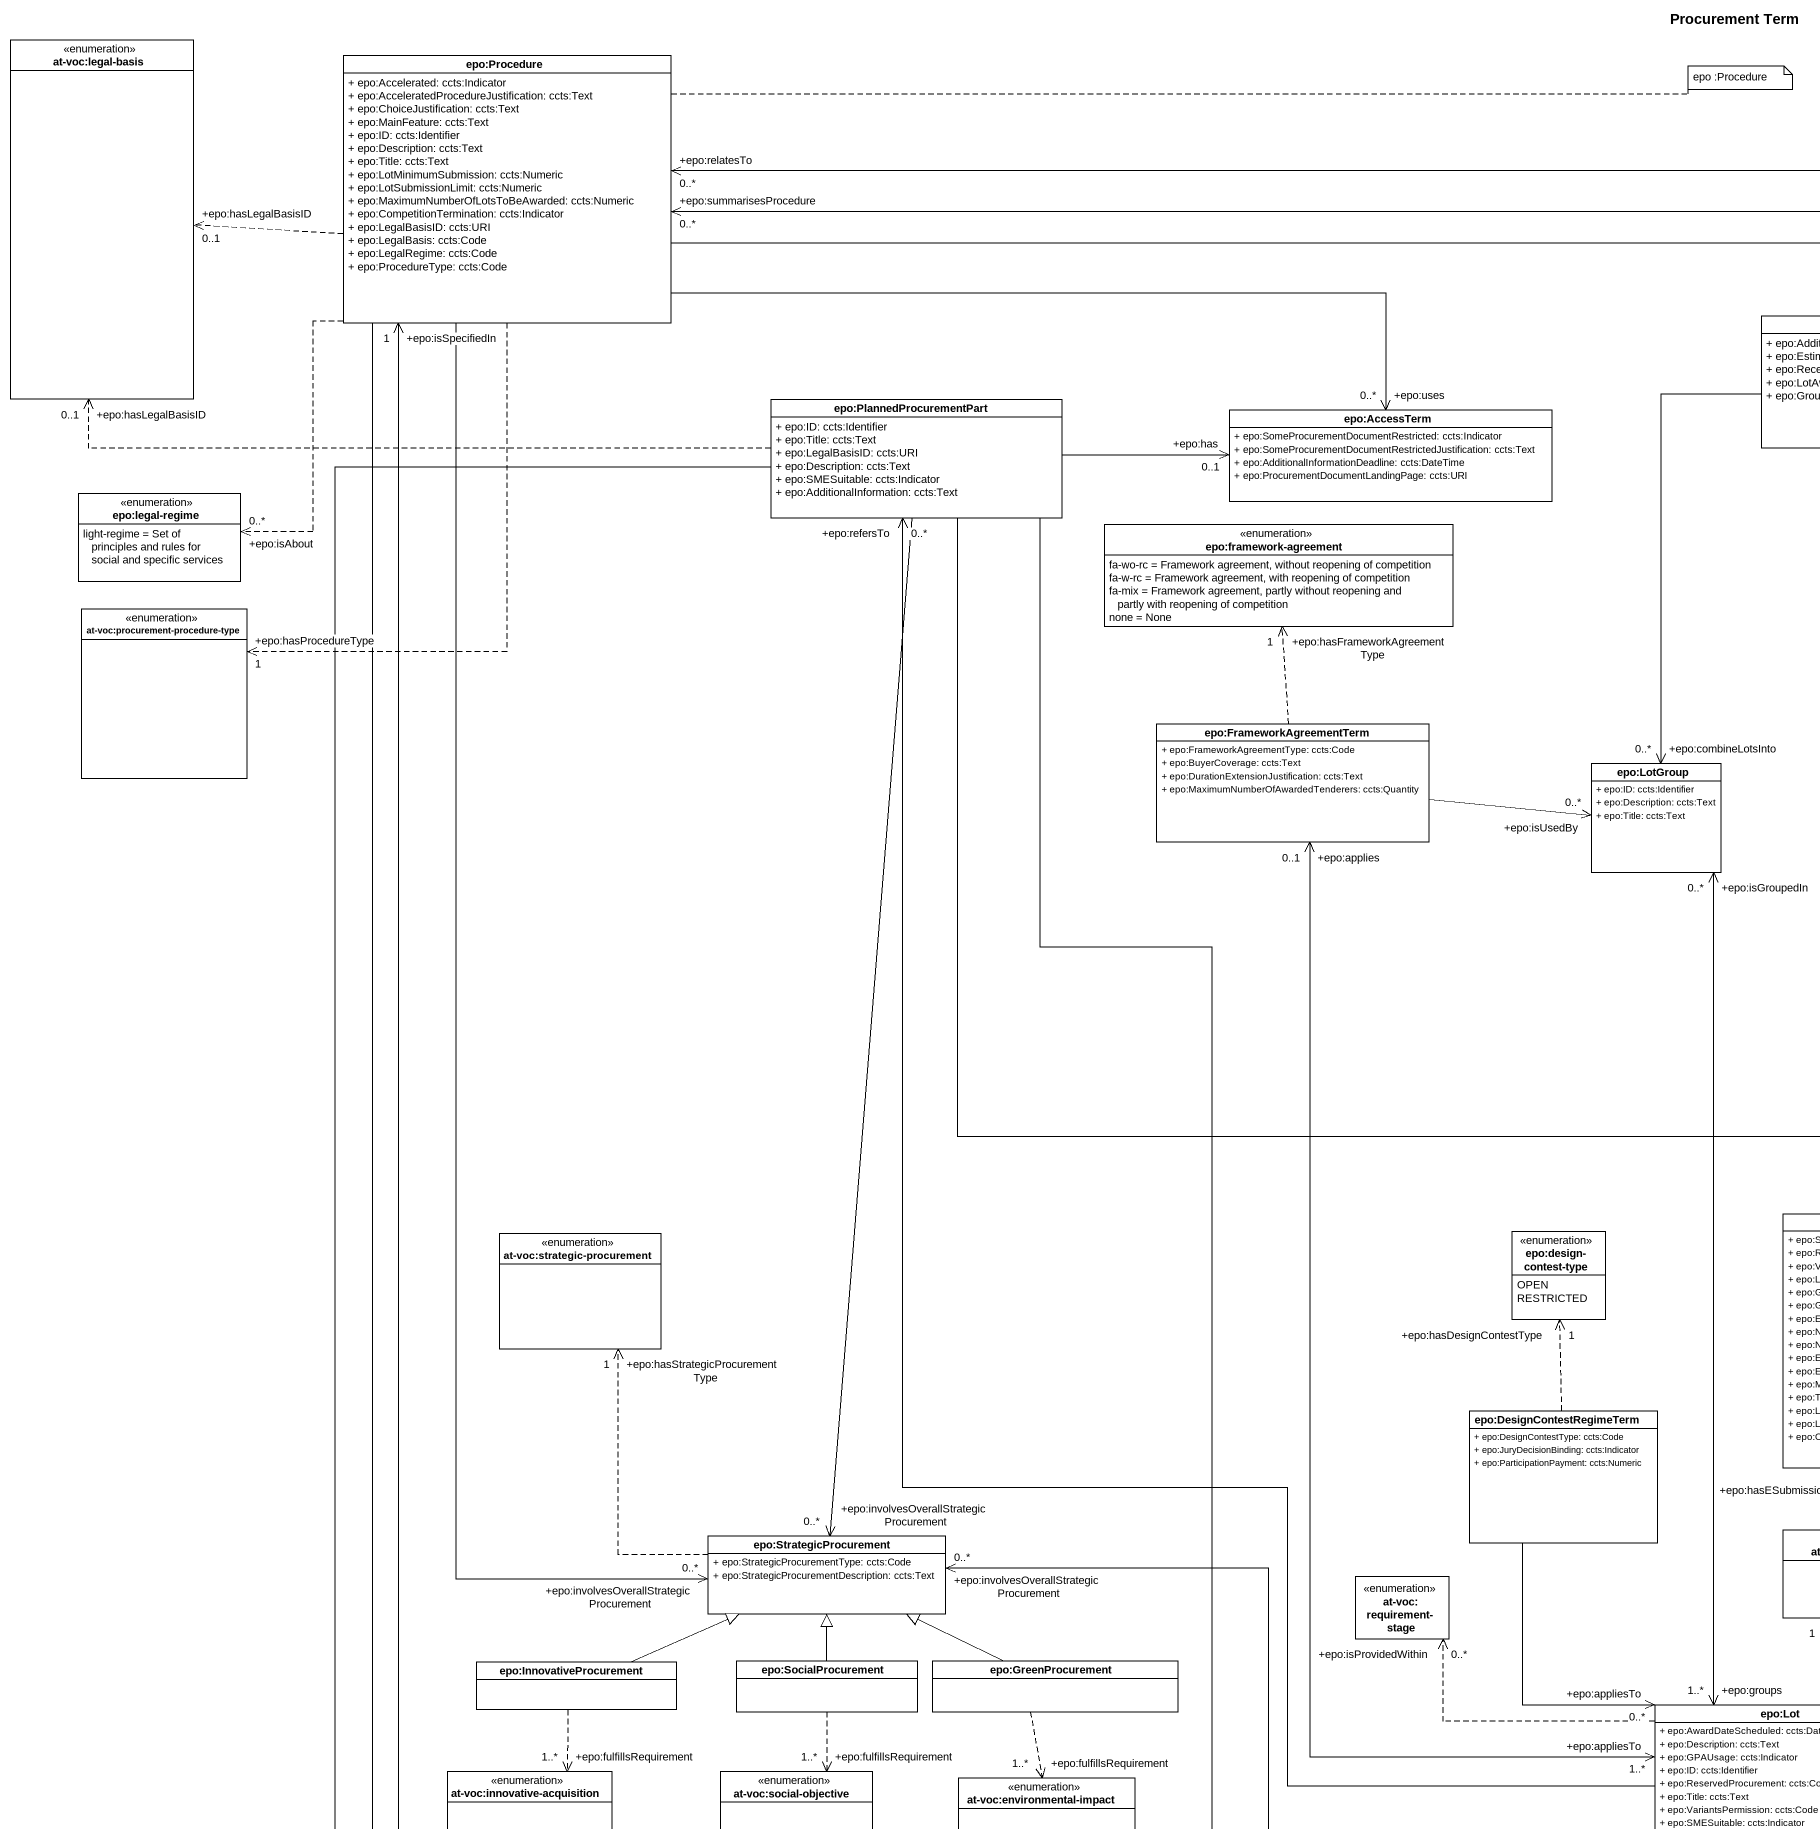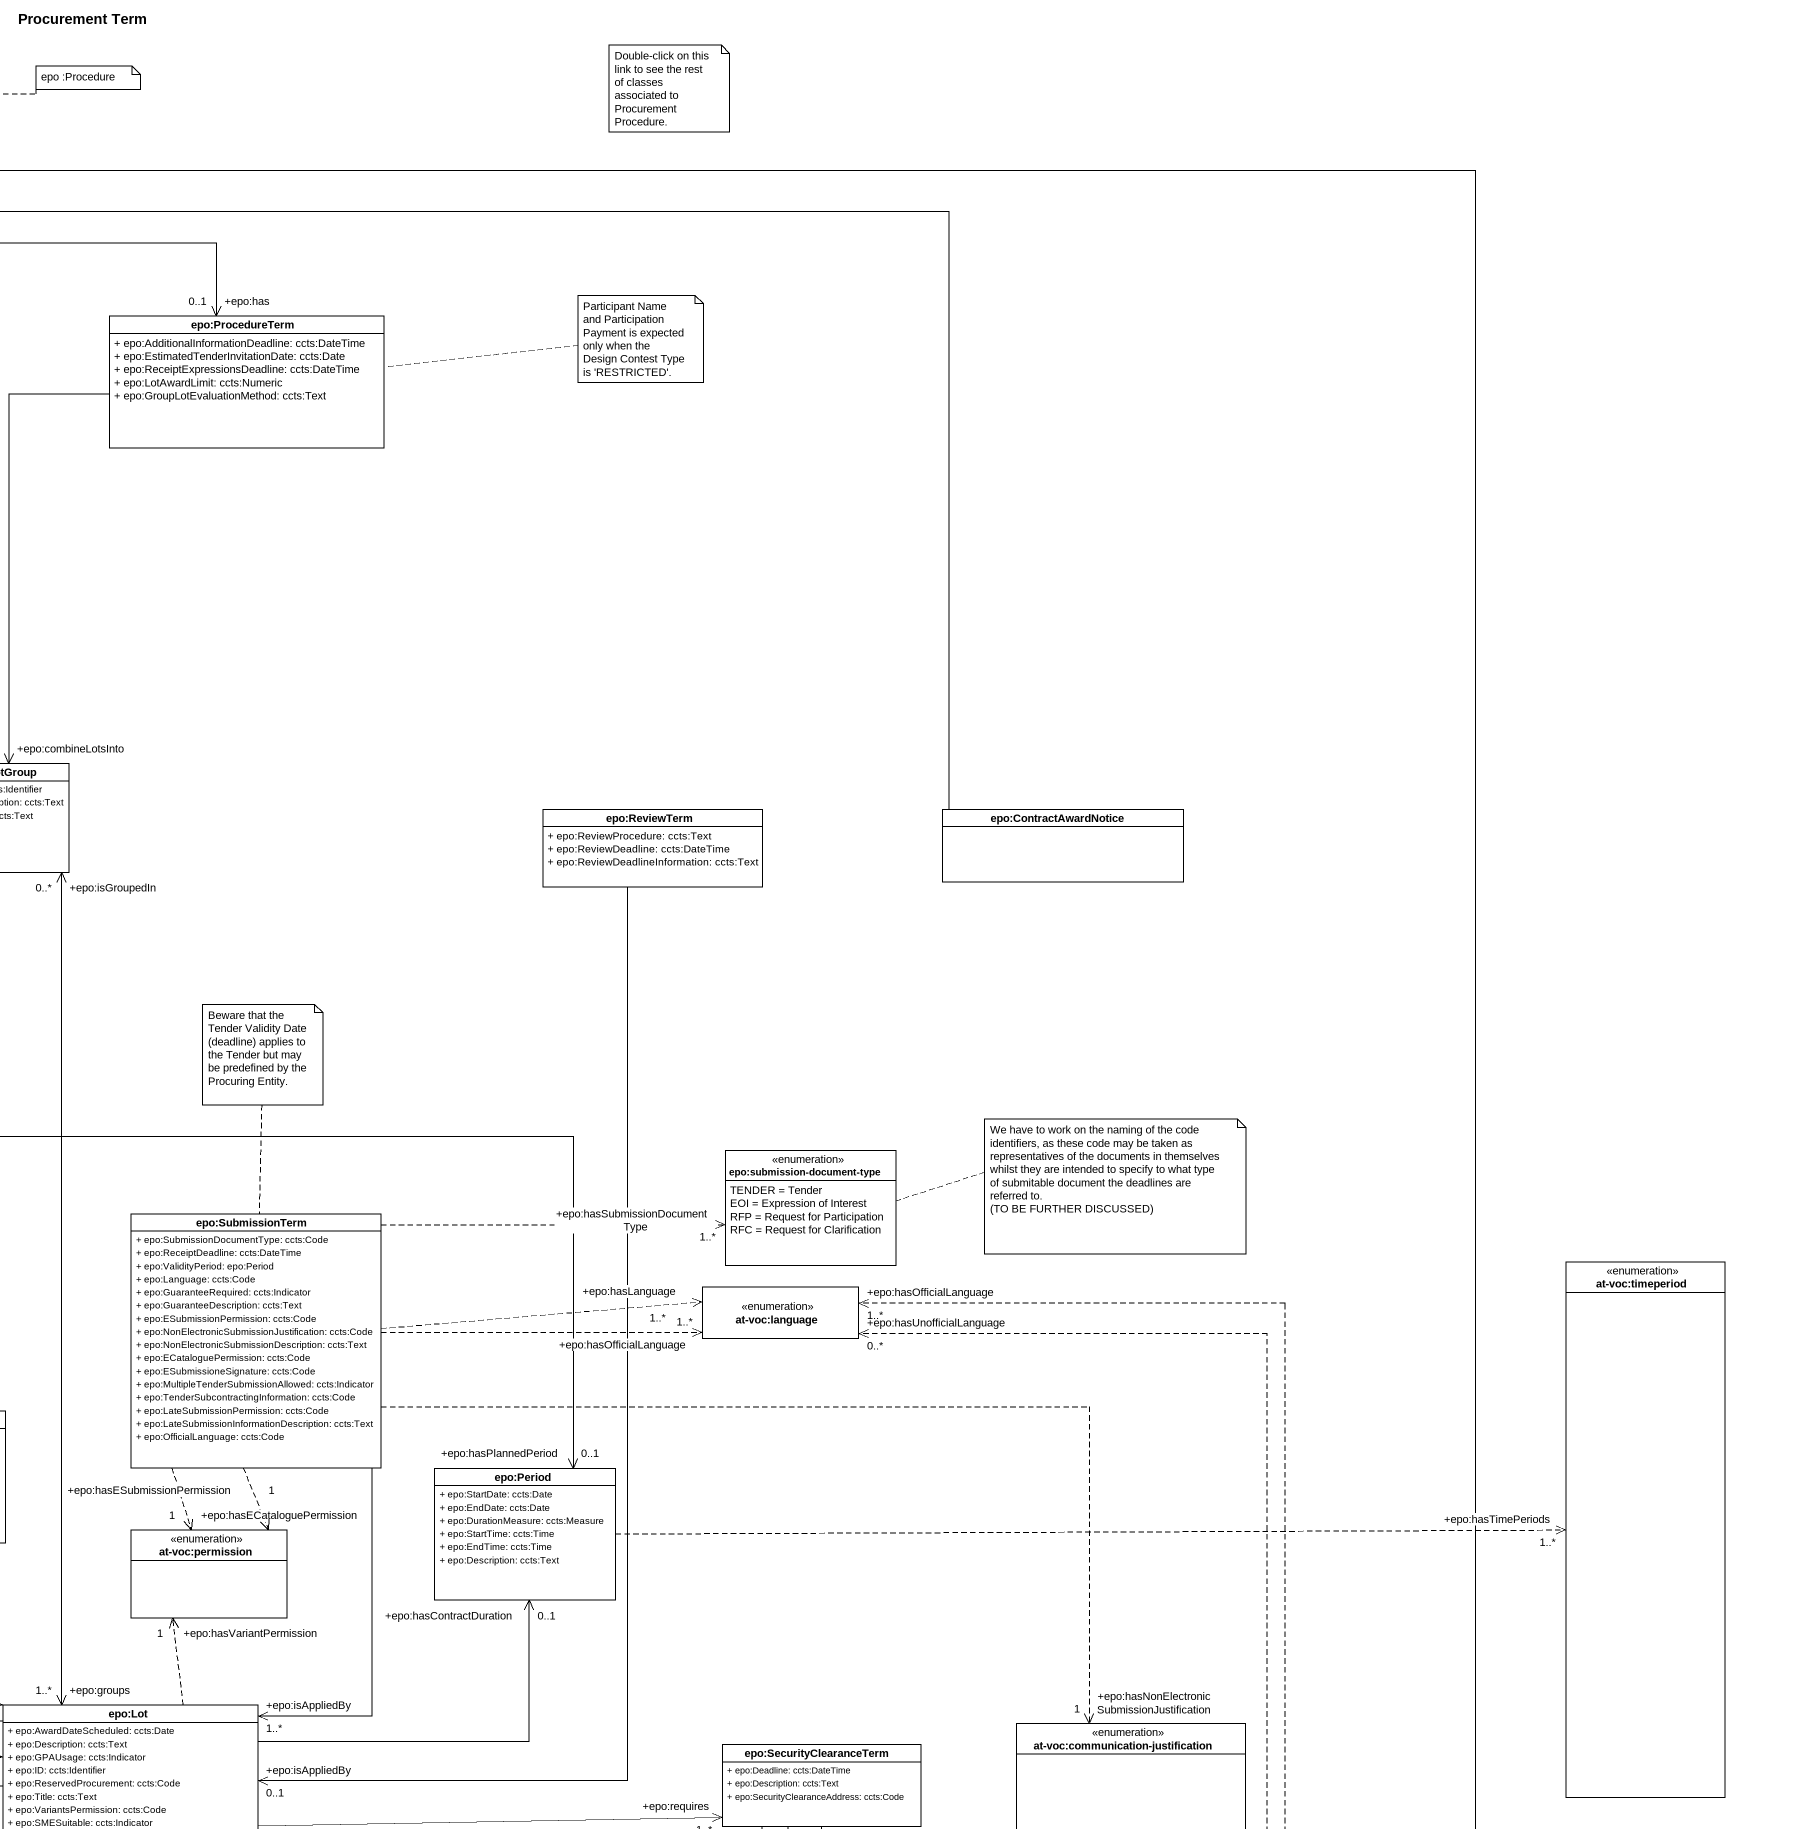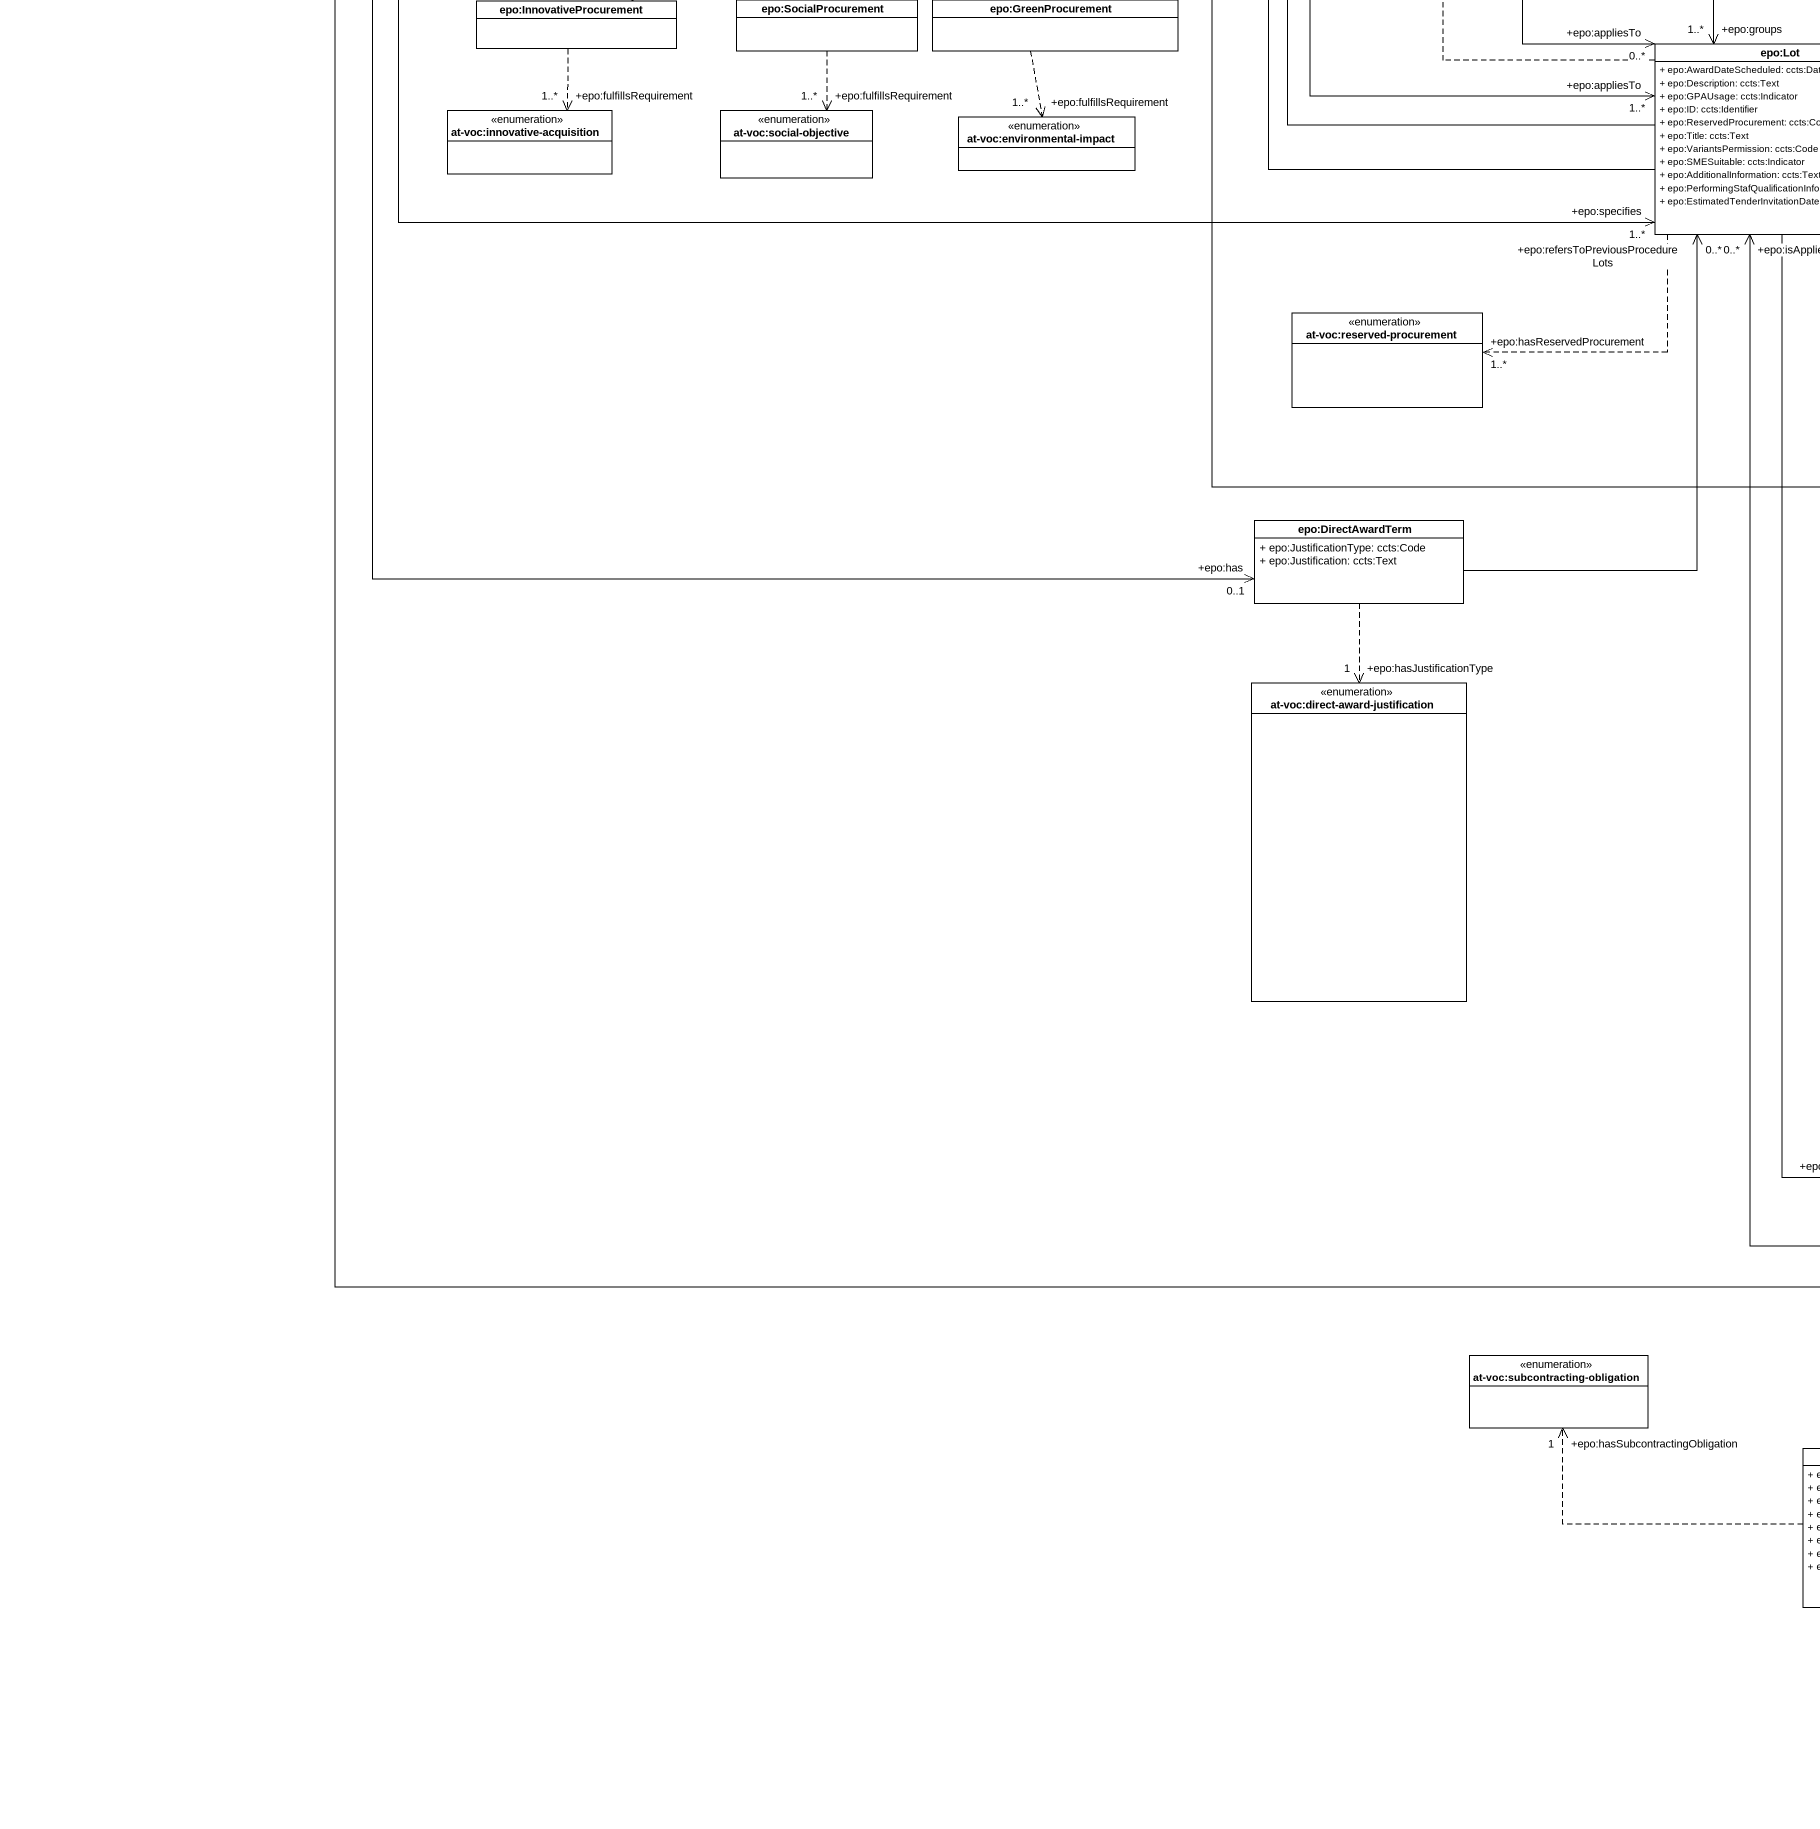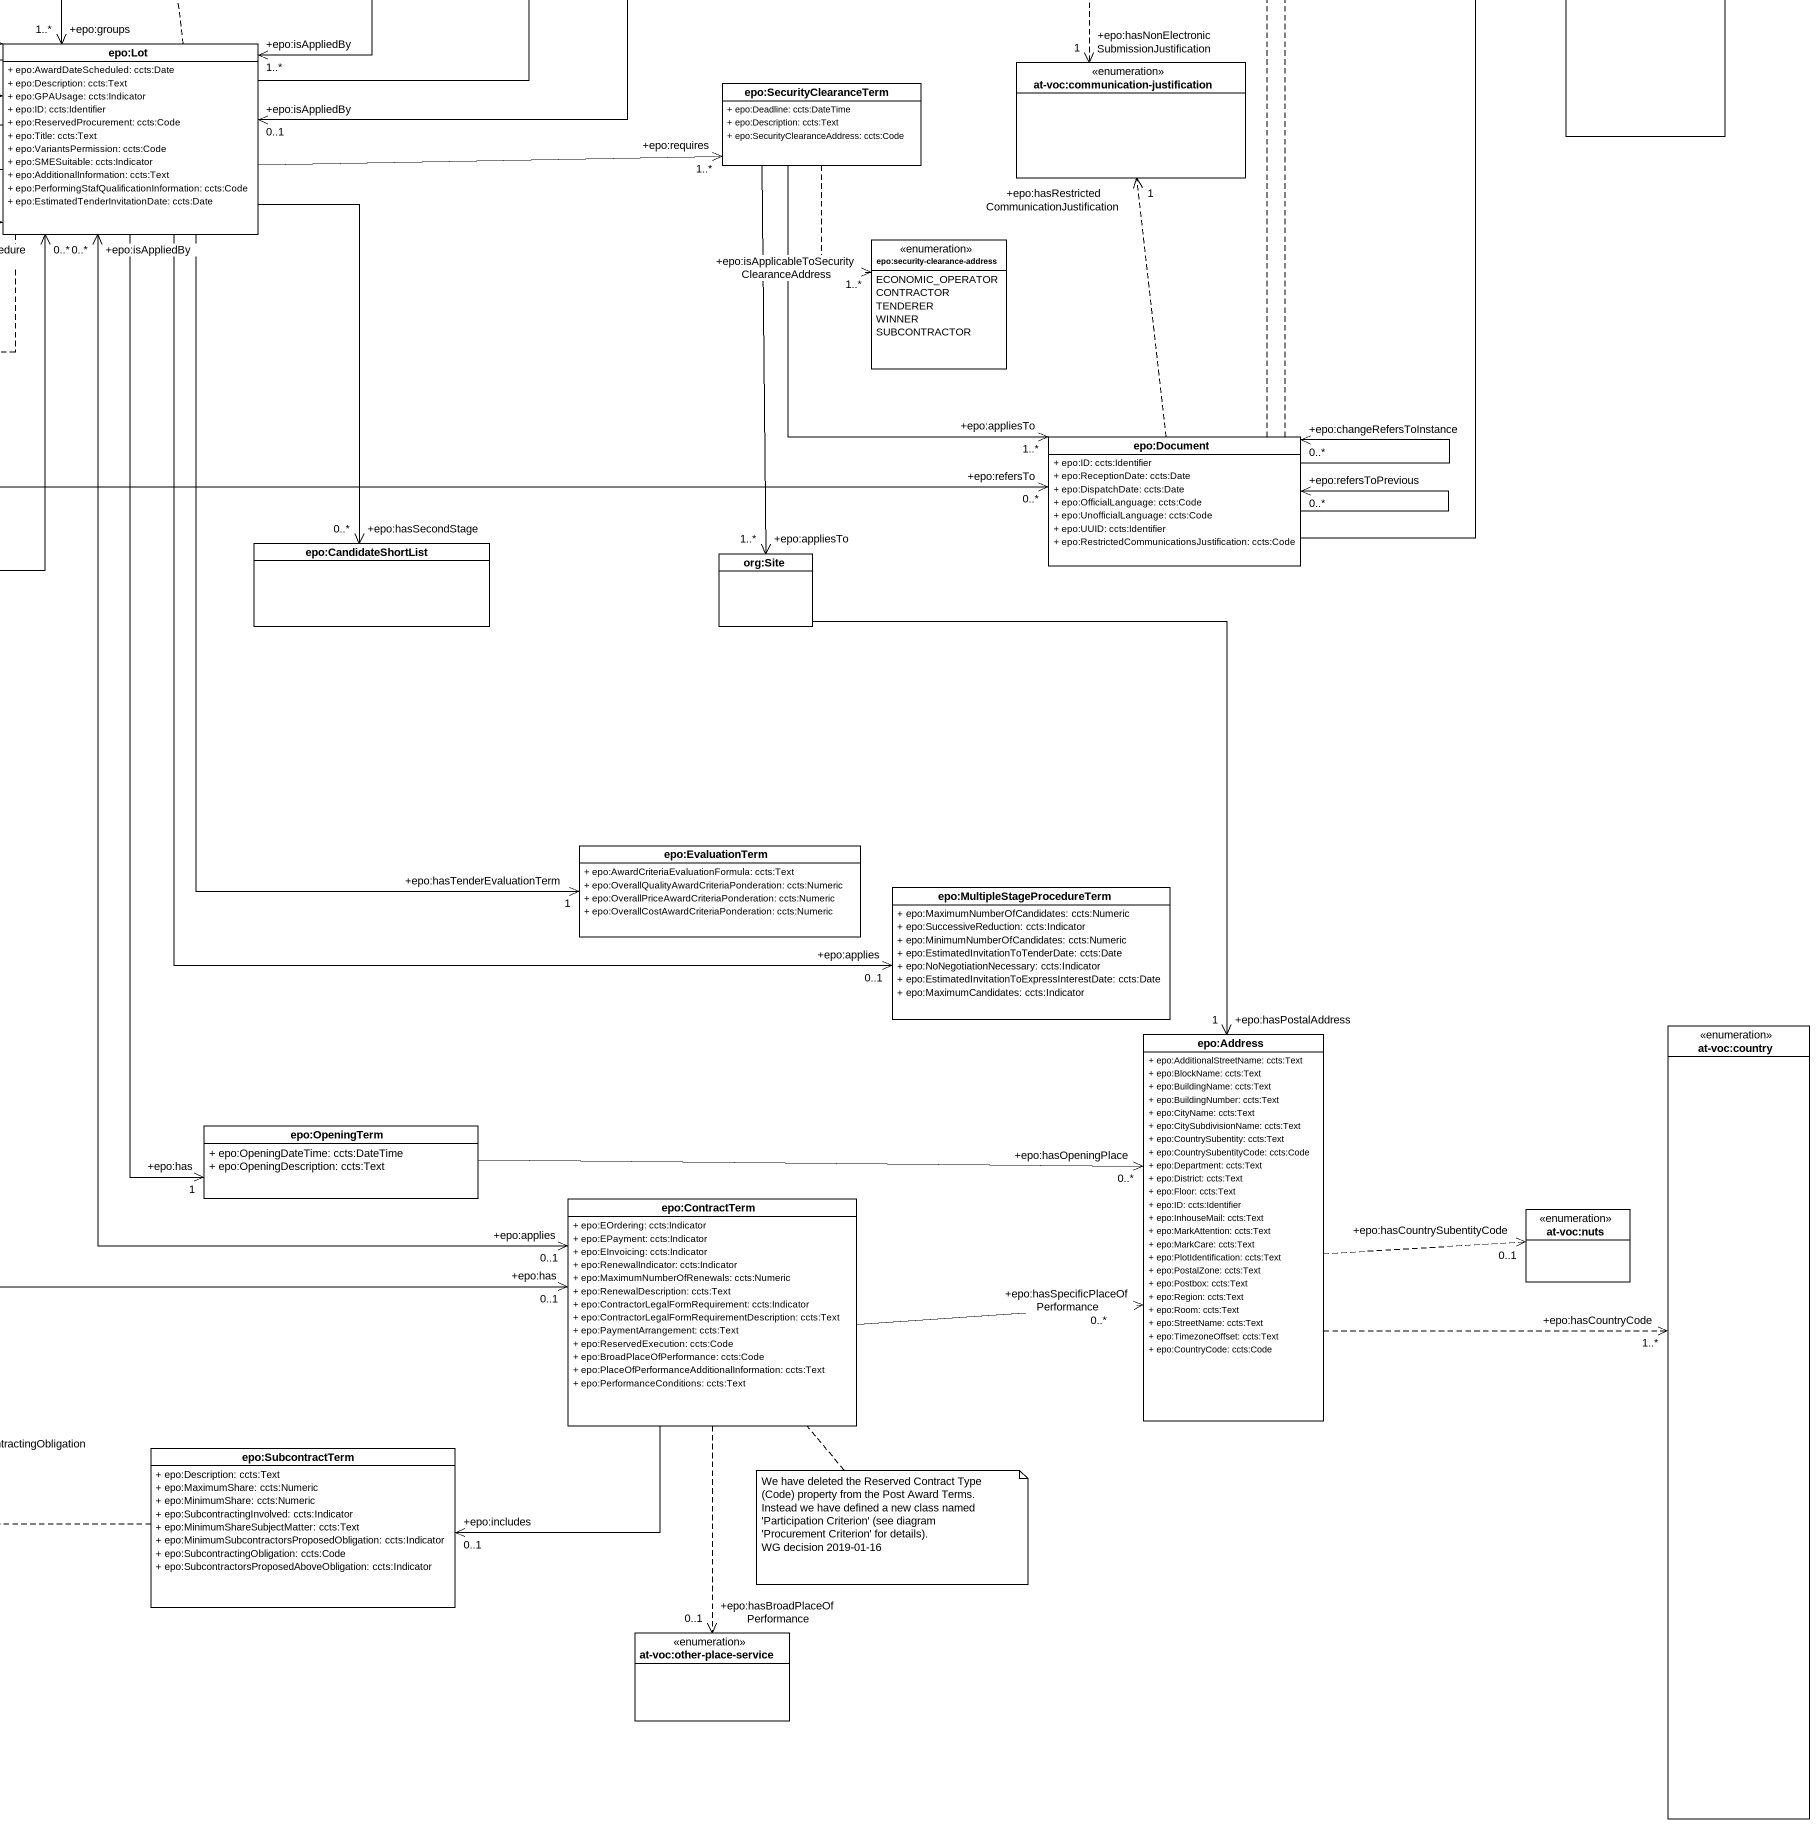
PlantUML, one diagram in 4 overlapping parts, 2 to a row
@startuml
title Procurement Term
hide circle
hide empty members
skinparam classAttributeIconSize 0
enum "at-voc:legal-basis" as at_voc_legal_basis
class "epo:Procedure" as epo_Procedure {
  + epo:Accelerated: ccts:Indicator
  + epo:AcceleratedProcedureJustification: ccts:Text
  + epo:ChoiceJustification: ccts:Text
  + epo:MainFeature: ccts:Text
  + epo:ID: ccts:Identifier
  + epo:Description: ccts:Text
  + epo:Title: ccts:Text
  + epo:LotMinimumSubmission: ccts:Numeric
  + epo:LotSubmissionLimit: ccts:Numeric
  + epo:MaximumNumberOfLotsToBeAwarded: ccts:Numeric
  + epo:CompetitionTermination: ccts:Indicator
  + epo:LegalBasisID: ccts:URI
  + epo:LegalBasis: ccts:Code
  + epo:LegalRegime: ccts:Code
  + epo:ProcedureType: ccts:Code
}
class "epo:ProcedureTerm" as epo_ProcedureTerm {
  + epo:AdditionalInformationDeadline: ccts:DateTime
  + epo:EstimatedTenderInvitationDate: ccts:Date
  + epo:ReceiptExpressionsDeadline: ccts:DateTime
  + epo:LotAwardLimit: ccts:Numeric
  + epo:GroupLotEvaluationMethod: ccts:Text
}
class "epo:PlannedProcurementPart" as epo_PlannedProcurementPart {
  + epo:ID: ccts:Identifier
  + epo:Title: ccts:Text
  + epo:LegalBasisID: ccts:URI
  + epo:Description: ccts:Text
  + epo:SMESuitable: ccts:Indicator
  + epo:AdditionalInformation: ccts:Text
}
class "epo:AccessTerm" as epo_AccessTerm {
  + epo:SomeProcurementDocumentRestricted: ccts:Indicator
  + epo:SomeProcurementDocumentRestrictedJustification: ccts:Text
  + epo:AdditionalInformationDeadline: ccts:DateTime
  + epo:ProcurementDocumentLandingPage: ccts:URI
}
enum "epo:legal-regime" as epo_legal_regime {
  light-regime = Set of principles and rules for social and specific services
}
enum "epo:framework-agreement" as epo_framework_agreement {
  fa-wo-rc = Framework agreement, without reopening of competition
  fa-w-rc = Framework agreement, with reopening of competition
  fa-mix = Framework agreement, partly without reopening and partly with reopening of competition
  none = None
}
enum "at-voc:procurement-procedure-type" as at_voc_procurement
class "epo:FrameworkAgreementTerm" as epo_FrameworkAgreementTerm {
  + epo:FrameworkAgreementType: ccts:Code
  + epo:BuyerCoverage: ccts:Text
  + epo:DurationExtensionJustification: ccts:Text
  + epo:MaximumNumberOfAwardedTenderers: ccts:Quantity
}
class "epo:LotGroup" as epo_LotGroup {
  + epo:ID: ccts:Identifier
  + epo:Description: ccts:Text
  + epo:Title: ccts:Text
}
class "epo:ReviewTerm" as epo_ReviewTerm {
  + epo:ReviewProcedure: ccts:Text
  + epo:ReviewDeadline: ccts:DateTime
  + epo:ReviewDeadlineInformation: ccts:Text
}
class "epo:ContractAwardNotice" as epo_ContractAwardNotice
enum "epo:submission-document-type" as epo_submission_document_type {
  TENDER = Tender
  EOI = Expression of Interest
  RFP = Request for Participation
  RFC = Request for Clarification
}
class "epo:SubmissionTerm" as epo_SubmissionTerm {
  + epo:SubmissionDocumentType: ccts:Code
  + epo:ReceiptDeadline: ccts:DateTime
  + epo:ValidityPeriod: epo:Period
  + epo:Language: ccts:Code
  + epo:GuaranteeRequired: ccts:Indicator
  + epo:GuaranteeDescription: ccts:Text
  + epo:ESubmissionPermission: ccts:Code
  + epo:NonElectronicSubmissionJustification: ccts:Code
  + epo:NonElectronicSubmissionDescription: ccts:Text
  + epo:ECataloguePermission: ccts:Code
  + epo:ESubmissioneSignature: ccts:Code
  + epo:MultipleTenderSubmissionAllowed: ccts:Indicator
  + epo:TenderSubcontractingInformation: ccts:Code
  + epo:LateSubmissionPermission: ccts:Code
  + epo:LateSubmissionInformationDescription: ccts:Text
  + epo:OfficialLanguage: ccts:Code
}
enum "at-voc:strategic-procurement" as at_voc_strategic_procurement
enum "epo:design-contest-type" as epo_design_contest_type {
  OPEN
  RESTRICTED
}
enum "at-voc:timeperiod" as at_voc_timeperiod
enum "at-voc:language" as at_voc_language
class "epo:DesignContestRegimeTerm" as epo_DesignContestRegimeTerm {
  + epo:DesignContestType: ccts:Code
  + epo:JuryDecisionBinding: ccts:Indicator
  + epo:ParticipationPayment: ccts:Numeric
}
class "epo:Period" as epo_Period {
  + epo:StartDate: ccts:Date
  + epo:EndDate: ccts:Date
  + epo:DurationMeasure: ccts:Measure
  + epo:StartTime: ccts:Time
  + epo:EndTime: ccts:Time
  + epo:Description: ccts:Text
}
class "epo:StrategicProcurement" as epo_StrategicProcurement {
  + epo:StrategicProcurementType: ccts:Code
  + epo:StrategicProcurementDescription: ccts:Text
}
enum "at-voc:permission" as at_voc_permission
enum "at-voc:requirement-stage" as at_voc_requirement_stage
class "epo:InnovativeProcurement" as epo_InnovativeProcurement
class "epo:SocialProcurement" as epo_SocialProcurement
class "epo:GreenProcurement" as epo_GreenProcurement
class "epo:Lot" as epo_Lot {
  + epo:AwardDateScheduled: ccts:Date
  + epo:Description: ccts:Text
  + epo:GPAUsage: ccts:Indicator
  + epo:ID: ccts:Identifier
  + epo:ReservedProcurement: ccts:Code
  + epo:Title: ccts:Text
  + epo:VariantsPermission: ccts:Code
  + epo:SMESuitable: ccts:Indicator
  + epo:AdditionalInformation: ccts:Text
  + epo:PerformingStafQualificationInformation: ccts:Code
  + epo:EstimatedTenderInvitationDate: ccts:Date
}
enum "at-voc:communication-justification" as at_voc_communication
enum "at-voc:innovative-acquisition" as at_voc_innovative
enum "at-voc:social-objective" as at_voc_social_objective
enum "at-voc:environmental-impact" as at_voc_environmental_impact
class "epo:SecurityClearanceTerm" as epo_SecurityClearanceTerm {
  + epo:Deadline: ccts:DateTime
  + epo:Description: ccts:Text
  + epo:SecurityClearanceAddress: ccts:Code
}
enum "epo:security-clearance-address" as epo_security_clearance {
  ECONOMIC_OPERATOR
  CONTRACTOR
  TENDERER
  WINNER
  SUBCONTRACTOR
}
enum "at-voc:reserved-procurement" as at_voc_reserved_procurement
class "epo:Document" as epo_Document {
  + epo:ID: ccts:Identifier
  + epo:ReceptionDate: ccts:Date
  + epo:DispatchDate: ccts:Date
  + epo:OfficialLanguage: ccts:Code
  + epo:UnofficialLanguage: ccts:Code
  + epo:UUID: ccts:Identifier
  + epo:RestrictedCommunicationsJustification: ccts:Code
}
class "epo:DirectAwardTerm" as epo_DirectAwardTerm {
  + epo:JustificationType: ccts:Code
  + epo:Justification: ccts:Text
}
class "epo:CandidateShortList" as epo_CandidateShortList
class "org:Site" as org_Site
enum "at-voc:direct-award-justification" as at_voc_direct_award
class "epo:EvaluationTerm" as epo_EvaluationTerm {
  + epo:AwardCriteriaEvaluationFormula: ccts:Text
  + epo:OverallQualityAwardCriteriaPonderation: ccts:Numeric
  + epo:OverallPriceAwardCriteriaPonderation: ccts:Numeric
  + epo:OverallCostAwardCriteriaPonderation: ccts:Numeric
}
class "epo:MultipleStageProcedureTerm" as epo_MultipleStageProcedureTe {
  + epo:MaximumNumberOfCandidates: ccts:Numeric
  + epo:SuccessiveReduction: ccts:Indicator
  + epo:MinimumNumberOfCandidates: ccts:Numeric
  + epo:EstimatedInvitationToTenderDate: ccts:Date
  + epo:NoNegotiationNecessary: ccts:Indicator
  + epo:EstimatedInvitationToExpressInterestDate: ccts:Date
  + epo:MaximumCandidates: ccts:Indicator
}
class "epo:Address" as epo_Address {
  + epo:AdditionalStreetName: ccts:Text
  + epo:BlockName: ccts:Text
  + epo:BuildingName: ccts:Text
  + epo:BuildingNumber: ccts:Text
  + epo:CityName: ccts:Text
  + epo:CitySubdivisionName: ccts:Text
  + epo:CountrySubentity: ccts:Text
  + epo:CountrySubentityCode: ccts:Code
  + epo:Department: ccts:Text
  + epo:District: ccts:Text
  + epo:Floor: ccts:Text
  + epo:ID: ccts:Identifier
  + epo:InhouseMail: ccts:Text
  + epo:MarkAttention: ccts:Text
  + epo:MarkCare: ccts:Text
  + epo:PlotIdentification: ccts:Text
  + epo:PostalZone: ccts:Text
  + epo:Postbox: ccts:Text
  + epo:Region: ccts:Text
  + epo:Room: ccts:Text
  + epo:StreetName: ccts:Text
  + epo:TimezoneOffset: ccts:Text
  + epo:CountryCode: ccts:Code
}
enum "at-voc:country" as at_voc_country
class "epo:OpeningTerm" as epo_OpeningTerm {
  + epo:OpeningDateTime: ccts:DateTime
  + epo:OpeningDescription: ccts:Text
}
class "epo:ContractTerm" as epo_ContractTerm {
  + epo:EOrdering: ccts:Indicator
  + epo:EPayment: ccts:Indicator
  + epo:EInvoicing: ccts:Indicator
  + epo:RenewalIndicator: ccts:Indicator
  + epo:MaximumNumberOfRenewals: ccts:Numeric
  + epo:RenewalDescription: ccts:Text
  + epo:ContractorLegalFormRequirement: ccts:Indicator
  + epo:ContractorLegalFormRequirementDescription: ccts:Text
  + epo:PaymentArrangement: ccts:Text
  + epo:ReservedExecution: ccts:Code
  + epo:BroadPlaceOfPerformance: ccts:Code
  + epo:PlaceOfPerformanceAdditionalInformation: ccts:Text
  + epo:PerformanceConditions: ccts:Text
}
enum "at-voc:nuts" as at_voc_nuts
enum "at-voc:subcontracting-obligation" as at_voc_subcontracting
class "epo:SubcontractTerm" as epo_SubcontractTerm {
  + epo:Description: ccts:Text
  + epo:MaximumShare: ccts:Numeric
  + epo:MinimumShare: ccts:Numeric
  + epo:SubcontractingInvolved: ccts:Indicator
  + epo:MinimumShareSubjectMatter: ccts:Text
  + epo:MinimumSubcontractorsProposedObligation: ccts:Indicator
  + epo:SubcontractingObligation: ccts:Code
  + epo:SubcontractorsProposedAboveObligation: ccts:Indicator
}
enum "at-voc:other-place-service" as at_voc_other_place_service
epo_Procedure .left.> "+epo:hasLegalBasisID\n0..1" at_voc_legal_basis
epo_Procedure -right-> "+epo:has\n0..1" epo_ProcedureTerm
epo_Procedure -right-> "+epo:uses\n0..*" epo_AccessTerm
epo_Procedure ..> "+epo:isAbout\n0..*" epo_legal_regime
epo_Procedure ..> "+epo:hasProcedureType\n1" at_voc_procurement
epo_Procedure --> "+epo:involvesOverallStrategicProcurement\n0..*" epo_StrategicProcurement
epo_Procedure "+epo:isSpecifiedIn\n1" <--> "+epo:specifies\n1..*" epo_Lot
epo_Procedure --> "+epo:has\n0..1" epo_DirectAwardTerm
epo_ProcedureTerm --> "+epo:combineLotsInto\n0..*" epo_LotGroup
epo_PlannedProcurementPart .left.> "+epo:hasLegalBasisID\n0..1" at_voc_legal_basis
epo_PlannedProcurementPart -right-> "+epo:has\n0..1" epo_AccessTerm
epo_PlannedProcurementPart --> "+epo:hasPlannedPeriod\n0..1" epo_Period
epo_PlannedProcurementPart --> "+epo:involvesOverallStrategicProcurement\n0..*" epo_StrategicProcurement
epo_PlannedProcurementPart --> "+epo:refersTo\n0..*" epo_Document
epo_PlannedProcurementPart --> "+epo:has\n0..1" epo_ContractTerm
epo_FrameworkAgreementTerm .up.> "+epo:hasFrameworkAgreementType\n1" epo_framework_agreement
epo_FrameworkAgreementTerm -right-> "+epo:isUsedBy\n0..*" epo_LotGroup
epo_FrameworkAgreementTerm "+epo:applies\n0..1" <--> "+epo:appliesTo\n1..*" epo_Lot
epo_ReviewTerm --> "+epo:isAppliedBy\n0..1" epo_Lot
epo_ContractAwardNotice -left-> "+epo:summarisesProcedure\n0..*" epo_Procedure
epo_SubmissionTerm .right.> "+epo:hasSubmissionDocumentType\n1..*" epo_submission_document_type
epo_SubmissionTerm .right.> "+epo:hasOfficialLanguage\n1..*" at_voc_language
epo_SubmissionTerm .right.> "+epo:hasLanguage\n1..*" at_voc_language
epo_SubmissionTerm ..> "+epo:hasECataloguePermission\n1" at_voc_permission
epo_SubmissionTerm ..> "+epo:hasESubmissionPermission\n1" at_voc_permission
epo_SubmissionTerm --> "+epo:isAppliedBy\n1..*" epo_Lot
epo_SubmissionTerm .right.> "+epo:hasNonElectronicSubmissionJustification\n1" at_voc_communication
epo_DesignContestRegimeTerm .up.> "+epo:hasDesignContestType\n1" epo_design_contest_type
epo_DesignContestRegimeTerm --> "+epo:appliesTo\n0..*" epo_Lot
epo_Period .right.> "+epo:hasTimePeriods\n1..*" at_voc_timeperiod
epo_StrategicProcurement .up.> "+epo:hasStrategicProcurementType\n1" at_voc_strategic_procurement
epo_InnovativeProcurement -right-|> epo_StrategicProcurement
epo_InnovativeProcurement ..> "+epo:fulfillsRequirement\n1..*" at_voc_innovative
epo_SocialProcurement -up-|> epo_StrategicProcurement
epo_SocialProcurement ..> "+epo:fulfillsRequirement\n1..*" at_voc_social_objective
epo_GreenProcurement -left-|> epo_StrategicProcurement
epo_GreenProcurement ..> "+epo:fulfillsRequirement\n1..*" at_voc_environmental_impact
epo_Lot -up-> "+epo:refersTo\n0..*" epo_PlannedProcurementPart
epo_Lot "+epo:groups\n1..*" <-up-> "+epo:isGroupedIn\n0..*" epo_LotGroup
epo_Lot -up-> "+epo:hasContractDuration\n0..1" epo_Period
epo_Lot -left-> "+epo:involvesOverallStrategicProcurement\n0..*" epo_StrategicProcurement
epo_Lot .up.> "+epo:hasVariantPermission\n1" at_voc_permission
epo_Lot .left.> "+epo:isProvidedWithin\n0..*" at_voc_requirement_stage
epo_Lot -right-> "+epo:requires\n1..*" epo_SecurityClearanceTerm
epo_Lot .left.> "+epo:hasReservedProcurement\n1..*" at_voc_reserved_procurement
epo_Lot --> "+epo:hasSecondStage\n0..*" epo_CandidateShortList
epo_Lot --> "+epo:hasTenderEvaluationTerm\n1" epo_EvaluationTerm
epo_Lot --> "+epo:applies\n0..1" epo_MultipleStageProcedureTe
epo_Lot --> "+epo:has\n1" epo_OpeningTerm
epo_Lot "+epo:isAppliedBy\n0..*" <--> "+epo:applies\n0..1" epo_ContractTerm
epo_SecurityClearanceTerm ..> "+epo:isApplicableToSecurityClearanceAddress\n1..*" epo_security_clearance
epo_SecurityClearanceTerm --> "+epo:appliesTo\n1..*" epo_Document
epo_SecurityClearanceTerm --> "+epo:appliesTo\n1..*" org_Site
epo_Document -up-> "+epo:relatesTo\n0..*" epo_Procedure
epo_Document .up.> "+epo:hasUnofficialLanguage\n0..*" at_voc_language
epo_Document .up.> "+epo:hasOfficialLanguage\n1..*" at_voc_language
epo_Document .up.> "+epo:hasRestrictedCommunicationJustification\n1" at_voc_communication
epo_Document --> "+epo:refersToPrevious\n0..*" epo_Document
epo_Document --> "+epo:changeRefersToInstance\n0..*" epo_Document
epo_DirectAwardTerm -up-> "+epo:refersToPreviousProcedureLots\n0..*" epo_Lot
epo_DirectAwardTerm ..> "+epo:hasJustificationType\n1" at_voc_direct_award
org_Site --> "+epo:hasPostalAddress\n1" epo_Address
epo_Address .right.> "+epo:hasCountryCode\n1..*" at_voc_country
epo_Address .right.> "+epo:hasCountrySubentityCode\n0..1" at_voc_nuts
epo_OpeningTerm -right-> "+epo:hasOpeningPlace\n0..*" epo_Address
epo_ContractTerm -right-> "+epo:hasSpecificPlaceOfPerformance\n0..*" epo_Address
epo_ContractTerm -left-> "+epo:includes\n0..1" epo_SubcontractTerm
epo_ContractTerm ..> "+epo:hasBroadPlaceOfPerformance\n0..1" at_voc_other_place_service
epo_SubcontractTerm .left.> "+epo:hasSubcontractingObligation\n1" at_voc_subcontracting
note as N1
  Double-click on this link to see the rest of classes associated to Procurement Procedure.
end note
note right of epo_Procedure : epo :Procedure
note right of epo_ProcedureTerm : Participant Name and Participation Payment is expected only when the Design Contest Type is 'RESTRICTED'.
note top of epo_SubmissionTerm : Beware that the Tender Validity Date (deadline) applies to the Tender but may be predefined by the Procuring Entity.
note right of epo_submission_document_type
  We have to work on the naming of the code identifiers, as these code may be taken as representatives of the documents in themselves whilst they are intended to specify to what type of submitable document the deadlines are referred to.
  (TO BE FURTHER DISCUSSED)
end note
note bottom of epo_ContractTerm
  We have deleted the Reserved Contract Type (Code) property from the Post Award Terms. Instead we have defined a new class named 'Participation Criterion' (see diagram 'Procurement Criterion' for details).
  WG decision 2019-01-16
end note
@enduml
